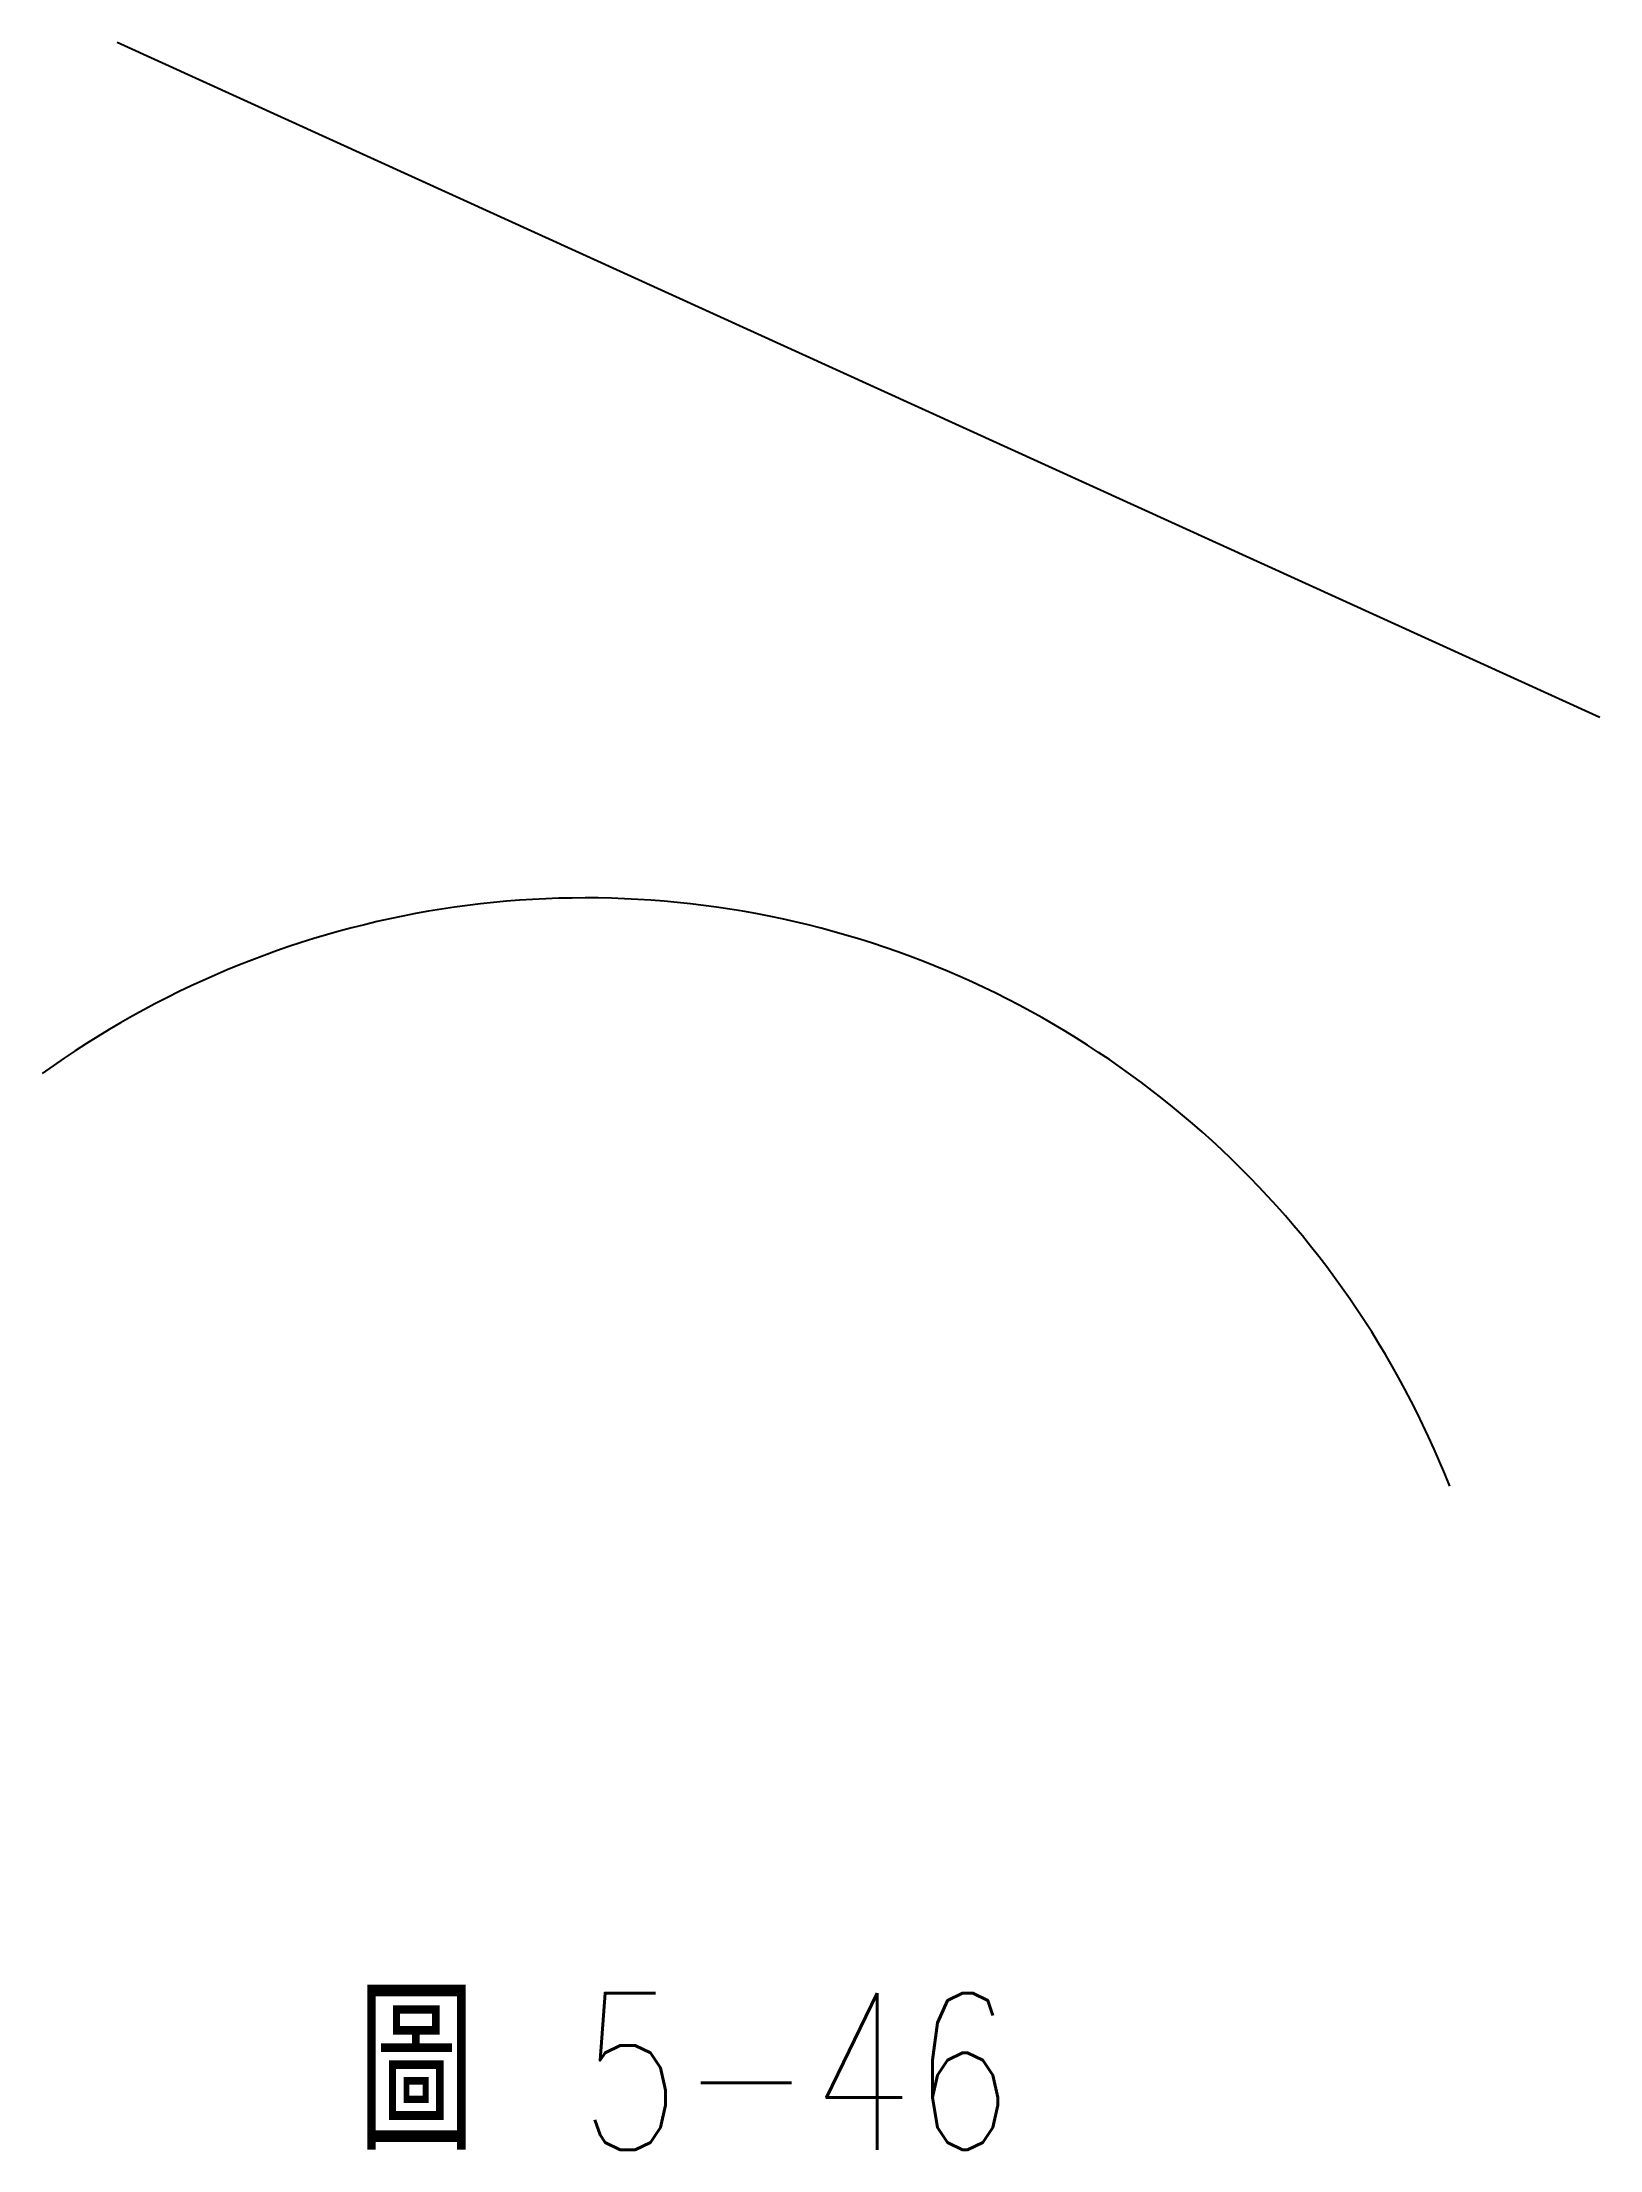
# Model space of a CAD drawing. Extents: x 164.5 to 194.3, y 101.9 to 142.3.
import ezdxf

# ---------------------------------------------------------------- set-up
doc = ezdxf.new("R2010")
doc.units = 0
doc.layers.add('輪廓線', color=7, linetype='CONTINUOUS')
doc.styles.add('CNS', font='txt.shx', dxfattribs={"width": 0.75, "height": 3, "bigfont": 'chineset.shx'})

msp = doc.modelspace()

# ---------------------------------------------------------------- linework, layer by layer
at = {"layer": '輪廓線'}
msp.add_line((165.895, 142.266), (194.283, 129.34), dxfattribs=at)
msp.add_arc((174.866, 108.102), 17.78, 21.5002, 125.8278, dxfattribs=at)

# ---------------------------------------------------------------- texts
at = {"layer": '輪廓線', "style": 'CNS', "width": 0.75}
msp.add_text('圖 5-46', height=3, dxfattribs=at).set_placement((170.498, 101.913))

doc.saveas('drawing.dxf')
